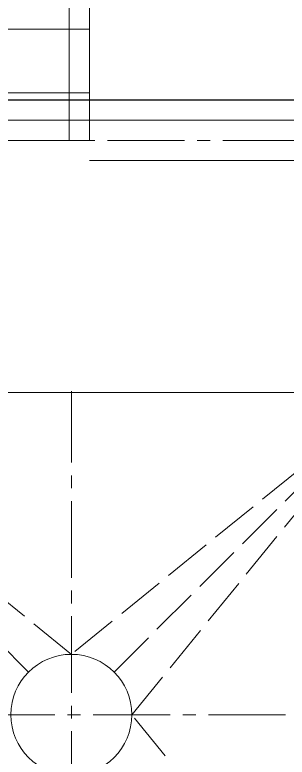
# Model space of a CAD drawing. Header units: millimetres. Extents: x 163705 to 1616509, y 81827 to 302547.
# Drawn here: x 200364 to 201039, y 152029 to 153871 of the extents above; entities that cross this region are included whole.
import ezdxf

# ---------------------------------------------------------------- set-up
doc = ezdxf.new("R2010")
doc.units = ezdxf.units.MM
doc.header["$LTSCALE"] = 10
doc.linetypes.add('ACAD_ISO02W100', pattern=[15, 12, -3])
doc.linetypes.add('CENTER2', pattern=[28.575, 19.05, -3.175, 3.175, -3.175])
for name, color, linetype, lineweight in [('1-中心线', 1, 'CENTER2', 0), ('1-护栏', 4, 'Continuous', 18), ('1-虚线', 8, 'ACAD_ISO02W100', 0), ('1-设备轮廓', 2, 'Continuous', 18), ('1-钢构', 6, 'Continuous', 0)]:
    doc.layers.add(name, color=color, linetype=linetype, lineweight=lineweight)

# ---------------------------------------------------------------- blocks, each defined once
blk = doc.blocks.new('G$C75DB2CCB')
blk.add_lwpolyline([(0, 0), (0, 1600), (1600, 1600), (1600, 0)], close=True)
blk.add_circle((800, 800), 150)
at = {"layer": '1-中心线'}
for p, q in [((800, -3), (800, 1603)), ((-3, 800), (1603, 800))]:
    blk.add_line(p, q, dxfattribs=at)
at = {"layer": '1-虚线'}
for p, q in [((800, 950), (0, 1600)), ((693.9, 906.1), (0, 1600)), ((1600, 1600), (800, 950)), ((906.1, 906.1), (1600, 1600)), ((950, 800), (1600, 1600)), ((1600, 0), (950, 800))]:
    blk.add_line(p, q, dxfattribs=at)
blk = doc.blocks.new('A$C5a2f2e4f')
at = {"layer": '1-设备轮廓'}
blk.add_blockref('G$C75DB2CCB', (279.1, 10274.5), dxfattribs=at)
blk = doc.blocks.new('A$Caa9cde6e')
blk.add_lwpolyline([(3, 0), (7103, 0), (7103, 12000), (3, 12000)], close=True)
at = {"layer": '1-护栏'}
blk.add_lwpolyline([(53, 50), (7053, 50), (7053, 11950), (53, 11950)], close=True, dxfattribs=at)
blk = doc.blocks.new('*U584')
at = {"layer": '1-护栏'}
h = blk.add_hatch(dxfattribs=at)
h.set_pattern_fill('ANSI31', color=256, scale=50, angle=315)
h.set_pattern_definition([(0, (-900, -1753.35), (4e-14, 158.75), [])])
h.paths.add_polyline_path([(800, 0), (0, 0), (0, 1084.9), (800, 1084.9)])
for p, q in [((50, 1084.9), (50, 0)), ((750, 1084.9), (750, 0))]:
    blk.add_line(p, q, dxfattribs=at)
at = {"layer": '1-钢构'}
blk.add_lwpolyline([(800, 0), (0, 0), (0, 1084.9), (800, 1084.9)], close=True, dxfattribs=at)
blk = doc.blocks.new('A$C9ac03513')
at = {"layer": '1-护栏'}
blk.add_line((9058.2, 10728), (3129.3, 10728), dxfattribs=at)
at = {"rotation": 180}
blk.add_blockref('*U584', (3129.3, 11862.9), dxfattribs=at)

msp = doc.modelspace()

# ---------------------------------------------------------------- linework, layer by layer
at = {"layer": '1-中心线'}
msp.add_line((209928.183, 153559.632), (183311.682, 153559.632), dxfattribs=at)

# ---------------------------------------------------------------- block references
for name, p in [('A$C5a2f2e4f', (199424.833, 141059.499)), ('A$C9ac03513', (197419.609, 142781.632)), ('A$Caa9cde6e', (199424.833, 141659.632))]:
    msp.add_blockref(name, p)

doc.saveas('drawing.dxf')
